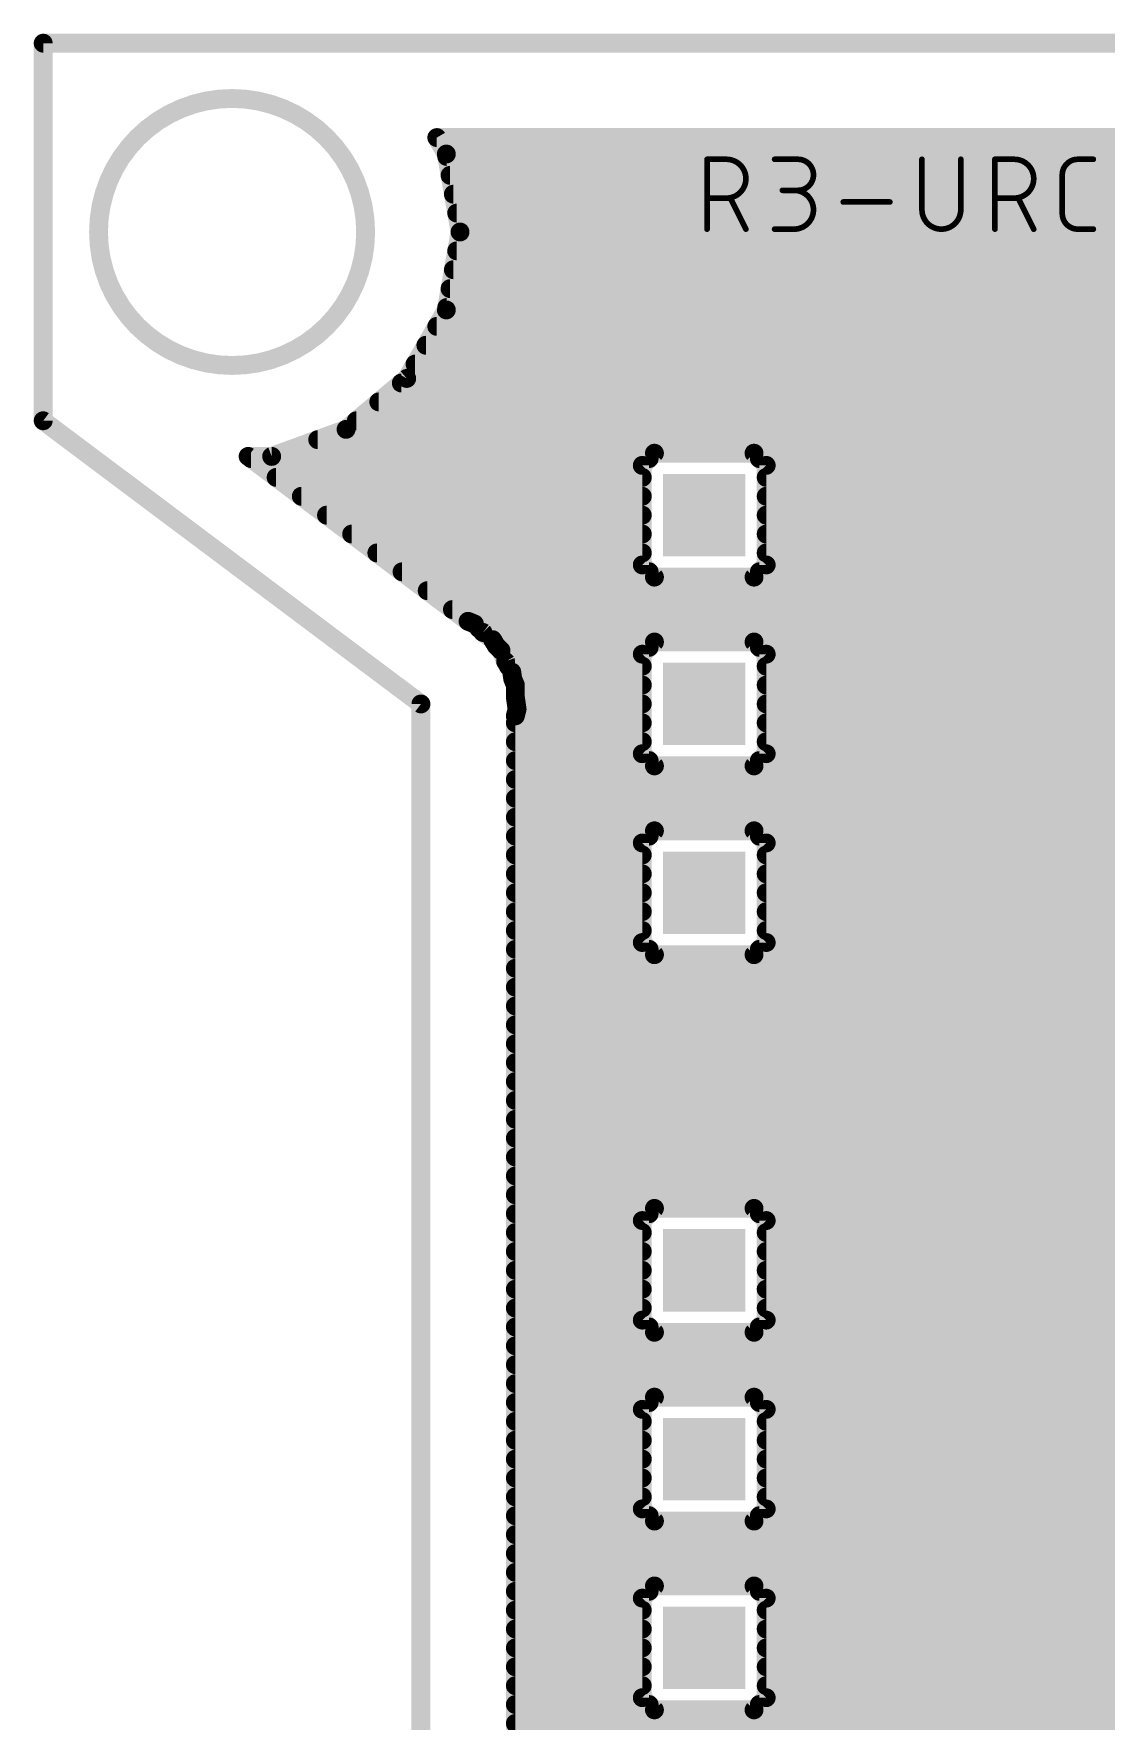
# Model space of a CAD drawing. Extents: x 0.8 to 2.76, y 1.74 to 3.8.
# Drawn here: x 0.795 to 1.363, y 2.861 to 3.755 of the extents above; entities that cross this region are included whole.
import ezdxf

# ---------------------------------------------------------------- set-up
doc = ezdxf.new("R2010")
doc.units = 0
for name, color, linetype in [('1', 14, 'CONTINUOUS'), ('17', 94, 'CONTINUOUS'), ('20', 30, 'CONTINUOUS'), ('21', 250, 'CONTINUOUS')]:
    doc.layers.add(name, color=color, linetype=linetype)

# ---------------------------------------------------------------- blocks, each defined once
blk = doc.blocks.new('SQUAREP')
blk.add_solid([(-0.5, -0.5), (0.5, -0.5), (-0.5, 0.5), (0.5, 0.5)])

msp = doc.modelspace()

# ---------------------------------------------------------------- linework, layer by layer
at = {"layer": '1', "const_width": 0.01}
for points in [[(1.013431, 3.691285), (1.008399, 3.7)], [(1.008399, 3.7), (1.929358, 3.7)], [(1.020711, 3.65), (1.013431, 3.691285)], [(1.013431, 3.691285), (1.013431, 3.691285)], [(1.013657, 3.69), (1.923585, 3.69)], [(1.015421, 3.68), (1.917911, 3.68)], [(1.017184, 3.67), (1.915231, 3.67)], [(1.018947, 3.66), (1.912552, 3.66)], [(1.013431, 3.608715), (1.02071, 3.65)], [(1.02071, 3.65), (1.020711, 3.65)], [(1.020711, 3.65), (1.910906, 3.65)], [(1.018947, 3.64), (1.910906, 3.64)], [(1.017184, 3.63), (1.910906, 3.63)], [(1.015421, 3.62), (1.912636, 3.62)], [(0.99247, 3.572409), (1.013431, 3.608715)], [(1.013657, 3.61), (1.915315, 3.61)], [(1.008399, 3.6), (1.917995, 3.6)], [(1.002626, 3.59), (1.923766, 3.59)], [(0.996852, 3.58), (1.92954, 3.58)], [(0.960355, 3.545462), (0.99247, 3.572409)], [(0.989599, 3.57), (1.937962, 3.57)], [(0.977681, 3.56), (1.947962, 3.56)], [(0.920961, 3.531123), (0.960355, 3.545461)], [(0.960355, 3.545461), (0.960355, 3.545462)], [(0.965764, 3.55), (1.963008, 3.55)], [(0.94535, 3.54), (1.603567, 3.54)], [(1.024958, 3.443781), (0.908502, 3.531123)], [(0.908502, 3.531123), (0.920961, 3.531123)], [(0.91, 3.53), (1.120822, 3.53)], [(1.123633, 3.532811), (1.117189, 3.526367)], [(1.117189, 3.526367), (1.117189, 3.473633)], [(1.176367, 3.532811), (1.123633, 3.532811)], [(1.182811, 3.526367), (1.176367, 3.532811)], [(1.179178, 3.53), (1.603567, 3.53)], [(1.182811, 3.473633), (1.182811, 3.526367)], [(0.923333, 3.52), (1.117189, 3.52)], [(1.182811, 3.52), (1.603567, 3.52)], [(0.936666, 3.51), (1.117189, 3.51)], [(1.182811, 3.51), (1.603567, 3.51)], [(0.95, 3.5), (1.117189, 3.5)], [(1.182811, 3.5), (1.603567, 3.5)], [(0.963333, 3.49), (1.117189, 3.49)], [(1.182811, 3.49), (1.603567, 3.49)], [(0.976666, 3.48), (1.117189, 3.48)], [(1.117189, 3.473633), (1.123633, 3.467189)], [(1.176367, 3.467189), (1.182811, 3.473633)], [(1.182811, 3.48), (1.603567, 3.48)], [(0.99, 3.47), (1.120821, 3.47)], [(1.123633, 3.467189), (1.176367, 3.467189)], [(1.179178, 3.47), (1.603567, 3.47)], [(1.003333, 3.46), (2.147661, 3.46)], [(1.016666, 3.45), (2.147661, 3.45)], [(1.028323, 3.442388), (1.024958, 3.443781)], [(1.032842, 3.437868), (1.028323, 3.442388)], [(1.030711, 3.44), (2.147661, 3.44)], [(1.037956, 3.434033), (1.032842, 3.437868)], [(1.039812, 3.430898), (1.037956, 3.434033)], [(1.042388, 3.428323), (1.039812, 3.430898)], [(1.040711, 3.43), (1.120822, 3.43)], [(1.044834, 3.422417), (1.042388, 3.428323)], [(1.123633, 3.432811), (1.117189, 3.426367)], [(1.176367, 3.432811), (1.123633, 3.432811)], [(1.182811, 3.426367), (1.176367, 3.432811)], [(1.179178, 3.43), (2.147661, 3.43)], [(1.048091, 3.416917), (1.044834, 3.422417)], [(1.046265, 3.42), (1.117189, 3.42)], [(1.117189, 3.426367), (1.117189, 3.373633)], [(1.182811, 3.373633), (1.182811, 3.426367)], [(1.182811, 3.42), (2.147661, 3.42)], [(1.048606, 3.413311), (1.048091, 3.416917)], [(1.05, 3.409946), (1.048606, 3.413311)], [(1.049977, 3.41), (1.117189, 3.41)], [(1.05, 3.403553), (1.05, 3.409946)], [(1.182811, 3.41), (2.147661, 3.41)], [(1.050904, 3.397225), (1.05, 3.403553)], [(1.05, 3.393697), (1.050904, 3.397225)], [(1.05, 2.414), (1.05, 3.393697)], [(1.050508, 3.4), (1.117189, 3.4)], [(1.182811, 3.4), (2.147661, 3.4)], [(1.05, 3.39), (1.117189, 3.39)], [(1.182811, 3.39), (2.153499, 3.39)], [(1.05, 3.38), (1.117189, 3.38)], [(1.182811, 3.38), (2.342538, 3.38)], [(1.05, 3.37), (1.120821, 3.37)], [(1.117189, 3.373633), (1.123633, 3.367189)], [(1.123633, 3.367189), (1.176367, 3.367189)], [(1.176367, 3.367189), (1.182811, 3.373633)], [(1.179178, 3.37), (2.347554, 3.37)], [(1.05, 3.36), (2.353328, 3.36)], [(1.05, 3.35), (2.360718, 3.35)], [(1.05, 3.34), (2.370718, 3.34)], [(1.05, 3.33), (1.120822, 3.33)], [(1.123633, 3.332811), (1.117189, 3.326367)], [(1.176367, 3.332811), (1.123633, 3.332811)], [(1.182811, 3.326367), (1.176367, 3.332811)], [(1.179178, 3.33), (1.820822, 3.33)], [(1.117189, 3.326367), (1.117189, 3.273633)], [(1.182811, 3.273633), (1.182811, 3.326367)], [(1.05, 3.32), (1.117189, 3.32)], [(1.182811, 3.32), (1.817189, 3.32)], [(1.05, 3.31), (1.117189, 3.31)], [(1.182811, 3.31), (1.817189, 3.31)], [(1.05, 3.3), (1.117189, 3.3)], [(1.182811, 3.3), (1.817189, 3.3)], [(1.05, 3.29), (1.117189, 3.29)], [(1.182811, 3.29), (1.817189, 3.29)], [(1.05, 3.28), (1.117189, 3.28)], [(1.182811, 3.28), (1.817189, 3.28)], [(1.05, 3.27), (1.120821, 3.27)], [(1.117189, 3.273633), (1.123633, 3.267189)], [(1.123633, 3.267189), (1.176367, 3.267189)], [(1.176367, 3.267189), (1.182811, 3.273633)], [(1.179178, 3.27), (1.820821, 3.27)], [(1.05, 3.26), (2.189394, 3.26)], [(1.05, 3.25), (2.189394, 3.25)], [(1.05, 3.24), (2.189394, 3.24)], [(1.05, 3.23), (1.820822, 3.23)], [(1.05, 3.22), (1.817189, 3.22)], [(1.05, 3.21), (1.817189, 3.21)], [(1.05, 3.2), (1.817189, 3.2)], [(1.05, 3.19), (1.817189, 3.19)], [(1.05, 3.18), (1.817189, 3.18)], [(1.05, 3.17), (1.820821, 3.17)], [(1.05, 3.16), (2.55, 3.16)], [(1.05, 3.15), (2.55, 3.15)], [(1.05, 3.14), (2.55, 3.14)], [(1.123633, 3.132811), (1.117189, 3.126367)], [(1.176367, 3.132811), (1.123633, 3.132811)], [(1.182811, 3.126367), (1.176367, 3.132811)], [(1.05, 3.13), (1.120822, 3.13)], [(1.117189, 3.126367), (1.117189, 3.073633)], [(1.179178, 3.13), (1.820822, 3.13)], [(1.182811, 3.073633), (1.182811, 3.126367)], [(1.05, 3.12), (1.117189, 3.12)], [(1.182811, 3.12), (1.817189, 3.12)], [(1.05, 3.11), (1.117189, 3.11)], [(1.182811, 3.11), (1.817189, 3.11)], [(1.05, 3.1), (1.117189, 3.1)], [(1.182811, 3.1), (1.817189, 3.1)], [(1.05, 3.09), (1.117189, 3.09)], [(1.182811, 3.09), (1.817189, 3.09)], [(1.05, 3.08), (1.117189, 3.08)], [(1.182811, 3.08), (1.817189, 3.08)], [(1.05, 3.07), (1.120821, 3.07)], [(1.117189, 3.073633), (1.123633, 3.067189)], [(1.176367, 3.067189), (1.182811, 3.073633)], [(1.179178, 3.07), (1.820821, 3.07)], [(1.123633, 3.067189), (1.176367, 3.067189)], [(1.05, 3.06), (2.189394, 3.06)], [(1.05, 3.05), (2.189394, 3.05)], [(1.05, 3.04), (2.189394, 3.04)], [(1.05, 3.03), (1.120822, 3.03)], [(1.123633, 3.032811), (1.117189, 3.026367)], [(1.117189, 3.026367), (1.117189, 2.973633)], [(1.176367, 3.032811), (1.123633, 3.032811)], [(1.182811, 3.026367), (1.176367, 3.032811)], [(1.179178, 3.03), (1.820822, 3.03)], [(1.182811, 2.973633), (1.182811, 3.026367)], [(1.05, 3.02), (1.117189, 3.02)], [(1.182811, 3.02), (1.817189, 3.02)], [(1.05, 3.01), (1.117189, 3.01)], [(1.182811, 3.01), (1.790201, 3.01)], [(1.05, 3), (1.117189, 3)], [(1.182811, 3), (1.786, 3)], [(1.05, 2.99), (1.117189, 2.99)], [(1.182811, 2.99), (1.786, 2.99)], [(1.05, 2.98), (1.117189, 2.98)], [(1.117189, 2.973633), (1.123633, 2.967189)], [(1.176367, 2.967189), (1.182811, 2.973633)], [(1.182811, 2.98), (1.786, 2.98)], [(1.05, 2.97), (1.120821, 2.97)], [(1.123633, 2.967189), (1.176367, 2.967189)], [(1.179178, 2.97), (1.786, 2.97)], [(1.05, 2.96), (1.786, 2.96)], [(1.05, 2.95), (1.786, 2.95)], [(1.05, 2.94), (1.786, 2.94)], [(1.05, 2.93), (1.120822, 2.93)], [(1.123633, 2.932811), (1.117189, 2.926367)], [(1.176367, 2.932811), (1.123633, 2.932811)], [(1.182811, 2.926367), (1.176367, 2.932811)], [(1.179178, 2.93), (1.786, 2.93)], [(1.05, 2.92), (1.117189, 2.92)], [(1.117189, 2.926367), (1.117189, 2.873633)], [(1.182811, 2.873633), (1.182811, 2.926367)], [(1.182811, 2.92), (1.786, 2.92)], [(1.05, 2.91), (1.117189, 2.91)], [(1.182811, 2.91), (1.786, 2.91)], [(1.05, 2.9), (1.117189, 2.9)], [(1.182811, 2.9), (1.786, 2.9)], [(1.05, 2.89), (1.117189, 2.89)], [(1.182811, 2.89), (1.786, 2.89)], [(1.05, 2.88), (1.117189, 2.88)], [(1.117189, 2.873633), (1.123633, 2.867189)], [(1.176367, 2.867189), (1.182811, 2.873633)], [(1.182811, 2.88), (1.786, 2.88)], [(1.05, 2.87), (1.120821, 2.87)], [(1.123633, 2.867189), (1.176367, 2.867189)], [(1.179178, 2.87), (1.786, 2.87)], [(1.05, 2.86), (1.786, 2.86)]]:
    msp.add_lwpolyline(points, dxfattribs=at)
at = {"layer": '1', "const_width": 0.005}
for points in [[(1.010564, 3.70125, 1), (1.006234, 3.69875)], [(1.008399, 3.7025, 1), (1.008399, 3.6975)], [(1.015893, 3.691719, 1), (1.010969, 3.690851)], [(1.015931, 3.691285, 1), (1.010931, 3.691285)], [(1.010931, 3.691285, 1), (1.015931, 3.691285)], [(1.013657, 3.6925, 1), (1.013657, 3.6875)], [(1.011266, 3.690035, 1), (1.015596, 3.692535)], [(1.015421, 3.6825, 1), (1.015421, 3.6775)], [(1.017184, 3.6725, 1), (1.017184, 3.6675)], [(1.018947, 3.6625, 1), (1.018947, 3.6575)], [(1.02071, 3.6525, 1), (1.02071, 3.6475)], [(1.020711, 3.6525, 1), (1.020711, 3.6475)], [(1.023172, 3.649566, 1), (1.018248, 3.650434)], [(1.018248, 3.649566, 1), (1.023173, 3.650434)], [(1.020711, 3.6475, 1), (1.020711, 3.6525)], [(1.018947, 3.6425, 1), (1.018947, 3.6375)], [(1.017184, 3.6325, 1), (1.017184, 3.6275)], [(1.015421, 3.6225, 1), (1.015421, 3.6175)], [(1.010969, 3.609149, 1), (1.015893, 3.60828)], [(1.013657, 3.6125, 1), (1.013657, 3.6075)], [(1.015596, 3.607465, 1), (1.011266, 3.609965)], [(1.008399, 3.6025, 1), (1.008399, 3.5975)], [(1.002626, 3.5925, 1), (1.002626, 3.5875)], [(0.996852, 3.5825, 1), (0.996852, 3.5775)], [(0.990305, 3.573659, 1), (0.994635, 3.571159)], [(0.994077, 3.570494, 1), (0.990863, 3.574324)], [(0.989599, 3.5725, 1), (0.989599, 3.5675)], [(0.977681, 3.5625, 1), (0.977681, 3.5575)], [(0.962855, 3.545462, 1), (0.957855, 3.545462)], [(0.958748, 3.547377, 1), (0.961962, 3.543547)], [(0.96121, 3.543112, 1), (0.9595, 3.547811)], [(0.965764, 3.5525, 1), (0.965764, 3.5475)], [(0.94535, 3.5425, 1), (0.94535, 3.5375)], [(0.957855, 3.545461, 1), (0.962855, 3.545461)], [(0.910002, 3.533123, 1), (0.907002, 3.529123)], [(0.908502, 3.533623, 1), (0.908502, 3.528623)], [(0.91, 3.5325, 1), (0.91, 3.5275)], [(0.920106, 3.533473, 1), (0.921816, 3.528774)], [(0.920961, 3.528623, 1), (0.920961, 3.533623)], [(1.119689, 3.526367, 1), (1.114689, 3.526367)], [(1.120822, 3.5275, 1), (1.120822, 3.5325)], [(1.123633, 3.535311, 1), (1.123633, 3.530311)], [(1.1254, 3.531043, 1), (1.121865, 3.534579)], [(1.178135, 3.534579, 1), (1.1746, 3.531043)], [(1.176367, 3.530311, 1), (1.176367, 3.535311)], [(1.179178, 3.5325, 1), (1.179178, 3.5275)], [(1.185311, 3.526367, 1), (1.180311, 3.526367)], [(0.923333, 3.5225, 1), (0.923333, 3.5175)], [(1.115421, 3.528135, 1), (1.118957, 3.5246)], [(1.117189, 3.5175, 1), (1.117189, 3.5225)], [(1.182811, 3.5225, 1), (1.182811, 3.5175)], [(1.181043, 3.5246, 1), (1.184579, 3.528135)], [(0.936666, 3.5125, 1), (0.936666, 3.5075)], [(1.117189, 3.5075, 1), (1.117189, 3.5125)], [(1.182811, 3.5125, 1), (1.182811, 3.5075)], [(0.95, 3.5025, 1), (0.95, 3.4975)], [(1.117189, 3.4975, 1), (1.117189, 3.5025)], [(1.182811, 3.5025, 1), (1.182811, 3.4975)], [(0.963333, 3.4925, 1), (0.963333, 3.4875)], [(1.117189, 3.4875, 1), (1.117189, 3.4925)], [(1.182811, 3.4925, 1), (1.182811, 3.4875)], [(0.976666, 3.4825, 1), (0.976666, 3.4775)], [(1.118957, 3.4754, 1), (1.115421, 3.471865)], [(1.117189, 3.4775, 1), (1.117189, 3.4825)], [(1.182811, 3.4825, 1), (1.182811, 3.4775)], [(1.184579, 3.471865, 1), (1.181043, 3.4754)], [(0.99, 3.4725, 1), (0.99, 3.4675)], [(1.114689, 3.473633, 1), (1.119689, 3.473633)], [(1.120821, 3.4675, 1), (1.120821, 3.4725)], [(1.123633, 3.469689, 1), (1.123633, 3.464689)], [(1.121865, 3.465421, 1), (1.1254, 3.468957)], [(1.1746, 3.468957, 1), (1.178135, 3.465421)], [(1.176367, 3.464689, 1), (1.176367, 3.469689)], [(1.179178, 3.4725, 1), (1.179178, 3.4675)], [(1.180311, 3.473633, 1), (1.185311, 3.473633)], [(1.003333, 3.4625, 1), (1.003333, 3.4575)], [(1.016666, 3.4525, 1), (1.016666, 3.4475)], [(1.025914, 3.446091, 1), (1.024001, 3.441472)], [(1.023458, 3.441781, 1), (1.026458, 3.445781)], [(1.030091, 3.444156, 1), (1.026555, 3.44062)], [(1.027366, 3.440078, 1), (1.029279, 3.444698)], [(1.030711, 3.4425, 1), (1.030711, 3.4375)], [(1.034342, 3.439868, 1), (1.031342, 3.435868)], [(1.031074, 3.4361, 1), (1.03461, 3.439636)], [(1.040108, 3.435306, 1), (1.035805, 3.432759)], [(1.036456, 3.432033, 1), (1.039456, 3.436033)], [(1.04158, 3.432666, 1), (1.038045, 3.42913)], [(1.037661, 3.429624, 1), (1.041963, 3.432172)], [(1.040711, 3.4325, 1), (1.040711, 3.4275)], [(1.044698, 3.429279, 1), (1.040078, 3.427366)], [(1.04062, 3.426555, 1), (1.044156, 3.430091)], [(1.120822, 3.4275, 1), (1.120822, 3.4325)], [(1.123633, 3.435311, 1), (1.123633, 3.430311)], [(1.1254, 3.431043, 1), (1.121865, 3.434579)], [(1.178135, 3.434579, 1), (1.1746, 3.431043)], [(1.176367, 3.430311, 1), (1.176367, 3.435311)], [(1.179178, 3.4325, 1), (1.179178, 3.4275)], [(1.046985, 3.423691, 1), (1.042683, 3.421143)], [(1.042524, 3.42146, 1), (1.047144, 3.423374)], [(1.046265, 3.4225, 1), (1.046265, 3.4175)], [(1.119689, 3.426367, 1), (1.114689, 3.426367)], [(1.115421, 3.428135, 1), (1.118957, 3.4246)], [(1.117189, 3.4175, 1), (1.117189, 3.4225)], [(1.185311, 3.426367, 1), (1.180311, 3.426367)], [(1.182811, 3.4225, 1), (1.182811, 3.4175)], [(1.181043, 3.4246, 1), (1.184579, 3.428135)], [(1.050566, 3.41727, 1), (1.045616, 3.416563)], [(1.04594, 3.415643, 1), (1.050242, 3.41819)], [(1.050915, 3.414268, 1), (1.046296, 3.412354)], [(1.046131, 3.412957, 1), (1.051081, 3.413664)], [(1.049977, 3.4125, 1), (1.049977, 3.4075)], [(1.0525, 3.409946, 1), (1.0475, 3.409946)], [(1.117189, 3.4075, 1), (1.117189, 3.4125)], [(1.182811, 3.4125, 1), (1.182811, 3.4075)], [(1.052475, 3.403907, 1), (1.047525, 3.4032)], [(1.0475, 3.403553, 1), (1.0525, 3.403553)], [(1.04769, 3.408989, 1), (1.05231, 3.410902)], [(1.0525, 3.393697, 1), (1.0475, 3.393697)], [(1.047578, 3.394317, 1), (1.052422, 3.393076)], [(1.050508, 3.4025, 1), (1.050508, 3.3975)], [(1.048429, 3.396872, 1), (1.053379, 3.397579)], [(1.053326, 3.396605, 1), (1.048482, 3.397846)], [(1.117189, 3.3975, 1), (1.117189, 3.4025)], [(1.182811, 3.4025, 1), (1.182811, 3.3975)], [(1.05, 3.3925, 1), (1.05, 3.3875)], [(1.117189, 3.3875, 1), (1.117189, 3.3925)], [(1.182811, 3.3925, 1), (1.182811, 3.3875)], [(1.05, 3.3825, 1), (1.05, 3.3775)], [(1.117189, 3.3775, 1), (1.117189, 3.3825)], [(1.182811, 3.3825, 1), (1.182811, 3.3775)], [(1.05, 3.3725, 1), (1.05, 3.3675)], [(1.118957, 3.3754, 1), (1.115421, 3.371865)], [(1.114689, 3.373633, 1), (1.119689, 3.373633)], [(1.120821, 3.3675, 1), (1.120821, 3.3725)], [(1.123633, 3.369689, 1), (1.123633, 3.364689)], [(1.121865, 3.365421, 1), (1.1254, 3.368957)], [(1.1746, 3.368957, 1), (1.178135, 3.365421)], [(1.176367, 3.364689, 1), (1.176367, 3.369689)], [(1.179178, 3.3725, 1), (1.179178, 3.3675)], [(1.180311, 3.373633, 1), (1.185311, 3.373633)], [(1.184579, 3.371865, 1), (1.181043, 3.3754)], [(1.05, 3.3625, 1), (1.05, 3.3575)], [(1.05, 3.3525, 1), (1.05, 3.3475)], [(1.05, 3.3425, 1), (1.05, 3.3375)], [(1.05, 3.3325, 1), (1.05, 3.3275)], [(1.120822, 3.3275, 1), (1.120822, 3.3325)], [(1.123633, 3.335311, 1), (1.123633, 3.330311)], [(1.1254, 3.331043, 1), (1.121865, 3.334579)], [(1.178135, 3.334579, 1), (1.1746, 3.331043)], [(1.176367, 3.330311, 1), (1.176367, 3.335311)], [(1.179178, 3.3325, 1), (1.179178, 3.3275)], [(1.119689, 3.326367, 1), (1.114689, 3.326367)], [(1.115421, 3.328135, 1), (1.118957, 3.3246)], [(1.185311, 3.326367, 1), (1.180311, 3.326367)], [(1.181043, 3.3246, 1), (1.184579, 3.328135)], [(1.05, 3.3225, 1), (1.05, 3.3175)], [(1.117189, 3.3175, 1), (1.117189, 3.3225)], [(1.182811, 3.3225, 1), (1.182811, 3.3175)], [(1.05, 3.3125, 1), (1.05, 3.3075)], [(1.117189, 3.3075, 1), (1.117189, 3.3125)], [(1.182811, 3.3125, 1), (1.182811, 3.3075)], [(1.05, 3.3025, 1), (1.05, 3.2975)], [(1.117189, 3.2975, 1), (1.117189, 3.3025)], [(1.182811, 3.3025, 1), (1.182811, 3.2975)], [(1.05, 3.2925, 1), (1.05, 3.2875)], [(1.117189, 3.2875, 1), (1.117189, 3.2925)], [(1.182811, 3.2925, 1), (1.182811, 3.2875)], [(1.05, 3.2825, 1), (1.05, 3.2775)], [(1.117189, 3.2775, 1), (1.117189, 3.2825)], [(1.182811, 3.2825, 1), (1.182811, 3.2775)], [(1.05, 3.2725, 1), (1.05, 3.2675)], [(1.118957, 3.2754, 1), (1.115421, 3.271865)], [(1.114689, 3.273633, 1), (1.119689, 3.273633)], [(1.120821, 3.2675, 1), (1.120821, 3.2725)], [(1.123633, 3.269689, 1), (1.123633, 3.264689)], [(1.176367, 3.264689, 1), (1.176367, 3.269689)], [(1.179178, 3.2725, 1), (1.179178, 3.2675)], [(1.180311, 3.273633, 1), (1.185311, 3.273633)], [(1.184579, 3.271865, 1), (1.181043, 3.2754)], [(1.05, 3.2625, 1), (1.05, 3.2575)], [(1.121865, 3.265421, 1), (1.1254, 3.268957)], [(1.1746, 3.268957, 1), (1.178135, 3.265421)], [(1.05, 3.2525, 1), (1.05, 3.2475)], [(1.05, 3.2425, 1), (1.05, 3.2375)], [(1.05, 3.2325, 1), (1.05, 3.2275)], [(1.05, 3.2225, 1), (1.05, 3.2175)], [(1.05, 3.2125, 1), (1.05, 3.2075)], [(1.05, 3.2025, 1), (1.05, 3.1975)], [(1.05, 3.1925, 1), (1.05, 3.1875)], [(1.05, 3.1825, 1), (1.05, 3.1775)], [(1.05, 3.1725, 1), (1.05, 3.1675)], [(1.05, 3.1625, 1), (1.05, 3.1575)], [(1.05, 3.1525, 1), (1.05, 3.1475)], [(1.05, 3.1425, 1), (1.05, 3.1375)], [(1.123633, 3.135311, 1), (1.123633, 3.130311)], [(1.1254, 3.131043, 1), (1.121865, 3.134579)], [(1.178135, 3.134579, 1), (1.1746, 3.131043)], [(1.176367, 3.130311, 1), (1.176367, 3.135311)], [(1.05, 3.1325, 1), (1.05, 3.1275)], [(1.119689, 3.126367, 1), (1.114689, 3.126367)], [(1.115421, 3.128135, 1), (1.118957, 3.1246)], [(1.120822, 3.1275, 1), (1.120822, 3.1325)], [(1.179178, 3.1325, 1), (1.179178, 3.1275)], [(1.185311, 3.126367, 1), (1.180311, 3.126367)], [(1.181043, 3.1246, 1), (1.184579, 3.128135)], [(1.05, 3.1225, 1), (1.05, 3.1175)], [(1.117189, 3.1175, 1), (1.117189, 3.1225)], [(1.182811, 3.1225, 1), (1.182811, 3.1175)], [(1.05, 3.1125, 1), (1.05, 3.1075)], [(1.117189, 3.1075, 1), (1.117189, 3.1125)], [(1.182811, 3.1125, 1), (1.182811, 3.1075)], [(1.05, 3.1025, 1), (1.05, 3.0975)], [(1.117189, 3.0975, 1), (1.117189, 3.1025)], [(1.182811, 3.1025, 1), (1.182811, 3.0975)], [(1.05, 3.0925, 1), (1.05, 3.0875)], [(1.117189, 3.0875, 1), (1.117189, 3.0925)], [(1.182811, 3.0925, 1), (1.182811, 3.0875)], [(1.05, 3.0825, 1), (1.05, 3.0775)], [(1.117189, 3.0775, 1), (1.117189, 3.0825)], [(1.182811, 3.0825, 1), (1.182811, 3.0775)], [(1.05, 3.0725, 1), (1.05, 3.0675)], [(1.118957, 3.0754, 1), (1.115421, 3.071865)], [(1.114689, 3.073633, 1), (1.119689, 3.073633)], [(1.120821, 3.0675, 1), (1.120821, 3.0725)], [(1.179178, 3.0725, 1), (1.179178, 3.0675)], [(1.180311, 3.073633, 1), (1.185311, 3.073633)], [(1.184579, 3.071865, 1), (1.181043, 3.0754)], [(1.123633, 3.069689, 1), (1.123633, 3.064689)], [(1.121865, 3.065421, 1), (1.1254, 3.068957)], [(1.1746, 3.068957, 1), (1.178135, 3.065421)], [(1.176367, 3.064689, 1), (1.176367, 3.069689)], [(1.05, 3.0625, 1), (1.05, 3.0575)], [(1.05, 3.0525, 1), (1.05, 3.0475)], [(1.05, 3.0425, 1), (1.05, 3.0375)], [(1.05, 3.0325, 1), (1.05, 3.0275)], [(1.119689, 3.026367, 1), (1.114689, 3.026367)], [(1.115421, 3.028135, 1), (1.118957, 3.0246)], [(1.120822, 3.0275, 1), (1.120822, 3.0325)], [(1.123633, 3.035311, 1), (1.123633, 3.030311)], [(1.1254, 3.031043, 1), (1.121865, 3.034579)], [(1.178135, 3.034579, 1), (1.1746, 3.031043)], [(1.176367, 3.030311, 1), (1.176367, 3.035311)], [(1.179178, 3.0325, 1), (1.179178, 3.0275)], [(1.185311, 3.026367, 1), (1.180311, 3.026367)], [(1.181043, 3.0246, 1), (1.184579, 3.028135)], [(1.05, 3.0225, 1), (1.05, 3.0175)], [(1.117189, 3.0175, 1), (1.117189, 3.0225)], [(1.182811, 3.0225, 1), (1.182811, 3.0175)], [(1.05, 3.0125, 1), (1.05, 3.0075)], [(1.117189, 3.0075, 1), (1.117189, 3.0125)], [(1.182811, 3.0125, 1), (1.182811, 3.0075)], [(1.05, 3.0025, 1), (1.05, 2.9975)], [(1.117189, 2.9975, 1), (1.117189, 3.0025)], [(1.182811, 3.0025, 1), (1.182811, 2.9975)], [(1.05, 2.9925, 1), (1.05, 2.9875)], [(1.117189, 2.9875, 1), (1.117189, 2.9925)], [(1.182811, 2.9925, 1), (1.182811, 2.9875)], [(1.05, 2.9825, 1), (1.05, 2.9775)], [(1.118957, 2.9754, 1), (1.115421, 2.971865)], [(1.117189, 2.9775, 1), (1.117189, 2.9825)], [(1.182811, 2.9825, 1), (1.182811, 2.9775)], [(1.184579, 2.971865, 1), (1.181043, 2.9754)], [(1.05, 2.9725, 1), (1.05, 2.9675)], [(1.114689, 2.973633, 1), (1.119689, 2.973633)], [(1.120821, 2.9675, 1), (1.120821, 2.9725)], [(1.123633, 2.969689, 1), (1.123633, 2.964689)], [(1.121865, 2.965421, 1), (1.1254, 2.968957)], [(1.1746, 2.968957, 1), (1.178135, 2.965421)], [(1.176367, 2.964689, 1), (1.176367, 2.969689)], [(1.179178, 2.9725, 1), (1.179178, 2.9675)], [(1.180311, 2.973633, 1), (1.185311, 2.973633)], [(1.05, 2.9625, 1), (1.05, 2.9575)], [(1.05, 2.9525, 1), (1.05, 2.9475)], [(1.05, 2.9425, 1), (1.05, 2.9375)], [(1.05, 2.9325, 1), (1.05, 2.9275)], [(1.120822, 2.9275, 1), (1.120822, 2.9325)], [(1.123633, 2.935311, 1), (1.123633, 2.930311)], [(1.1254, 2.931043, 1), (1.121865, 2.934579)], [(1.178135, 2.934579, 1), (1.1746, 2.931043)], [(1.176367, 2.930311, 1), (1.176367, 2.935311)], [(1.179178, 2.9325, 1), (1.179178, 2.9275)], [(1.05, 2.9225, 1), (1.05, 2.9175)], [(1.119689, 2.926367, 1), (1.114689, 2.926367)], [(1.115421, 2.928135, 1), (1.118957, 2.9246)], [(1.117189, 2.9175, 1), (1.117189, 2.9225)], [(1.185311, 2.926367, 1), (1.180311, 2.926367)], [(1.182811, 2.9225, 1), (1.182811, 2.9175)], [(1.181043, 2.9246, 1), (1.184579, 2.928135)], [(1.05, 2.9125, 1), (1.05, 2.9075)], [(1.117189, 2.9075, 1), (1.117189, 2.9125)], [(1.182811, 2.9125, 1), (1.182811, 2.9075)], [(1.05, 2.9025, 1), (1.05, 2.8975)], [(1.117189, 2.8975, 1), (1.117189, 2.9025)], [(1.182811, 2.9025, 1), (1.182811, 2.8975)], [(1.05, 2.8925, 1), (1.05, 2.8875)], [(1.117189, 2.8875, 1), (1.117189, 2.8925)], [(1.182811, 2.8925, 1), (1.182811, 2.8875)], [(1.05, 2.8825, 1), (1.05, 2.8775)], [(1.118957, 2.8754, 1), (1.115421, 2.871865)], [(1.117189, 2.8775, 1), (1.117189, 2.8825)], [(1.182811, 2.8825, 1), (1.182811, 2.8775)], [(1.184579, 2.871865, 1), (1.181043, 2.8754)], [(1.05, 2.8725, 1), (1.05, 2.8675)], [(1.114689, 2.873633, 1), (1.119689, 2.873633)], [(1.120821, 2.8675, 1), (1.120821, 2.8725)], [(1.123633, 2.869689, 1), (1.123633, 2.864689)], [(1.121865, 2.865421, 1), (1.1254, 2.868957)], [(1.1746, 2.868957, 1), (1.178135, 2.865421)], [(1.176367, 2.864689, 1), (1.176367, 2.869689)], [(1.179178, 2.8725, 1), (1.179178, 2.8675)], [(1.180311, 2.873633, 1), (1.185311, 2.873633)], [(1.05, 2.8625, 1), (1.05, 2.8575)]]:
    msp.add_lwpolyline(points, format="xyb", dxfattribs=at)
at = {"layer": '20', "const_width": 0.01}
for points in [[(0.8, 3.75), (0.8, 3.55)], [(2.75, 3.75), (0.8, 3.75)], [(0.8, 3.55), (1, 3.4)], [(1, 3.4), (1, 2.15)]]:
    msp.add_lwpolyline(points, dxfattribs=at)
at = {"layer": '20'}
for points, const_width in [([(0.8025, 3.75, 1), (0.7975, 3.75)], 0.005), ([(0.8, 3.7525, 1), (0.8, 3.7475)], 0.005), ([(0.9, 3.579289, 1), (0.9, 3.720711, 1), (0.9, 3.579289)], 0.01), ([(0.8015, 3.552, 1), (0.7985, 3.548)], 0.005), ([(0.7975, 3.55, 1), (0.8025, 3.55)], 0.005), ([(1.0025, 3.4, 1), (0.9975, 3.4)], 0.005), ([(0.9985, 3.398, 1), (1.0015, 3.402)], 0.005)]:
    msp.add_lwpolyline(points, format="xyb", dxfattribs=dict(at, const_width=const_width))
at = {"layer": '21', "const_width": 0.003}
for points in [[(1.1515, 3.6515), (1.1515, 3.6885)], [(1.1515, 3.6885), (1.161778, 3.6885)], [(1.187275, 3.6885), (1.199609, 3.6885)], [(1.265275, 3.6885), (1.265275, 3.661778)], [(1.285831, 3.661778), (1.285831, 3.6885)], [(1.3039, 3.6515), (1.3039, 3.6885)], [(1.3039, 3.6885), (1.314177, 3.6885)], [(1.347796, 3.6885), (1.356018, 3.6885)], [(1.339573, 3.659722), (1.339573, 3.680278)], [(1.161778, 3.667944), (1.1515, 3.667944)], [(1.172055, 3.6515), (1.163833, 3.667944)], [(1.199609, 3.672055), (1.191386, 3.672055)], [(1.22362, 3.665889), (1.248286, 3.665889)], [(1.314177, 3.667944), (1.3039, 3.667944)], [(1.324455, 3.6515), (1.316233, 3.667944)], [(1.187275, 3.6515), (1.197553, 3.6515)], [(1.356018, 3.6515), (1.347796, 3.6515)]]:
    msp.add_lwpolyline(points, dxfattribs=at)
at = {"layer": '21'}
for points, const_width in [([(1.15225, 3.6885, 1), (1.15075, 3.6885)], 0.0015), ([(1.1515, 3.68925, 1), (1.1515, 3.68775)], 0.0015), ([(1.161778, 3.667944, 1), (1.161778, 3.6885)], 0.003), ([(1.161778, 3.68925, 1), (1.161778, 3.68775)], 0.0015), ([(1.161778, 3.68775, 1), (1.161778, 3.68925)], 0.0015), ([(1.187275, 3.68925, 1), (1.187275, 3.68775)], 0.0015), ([(1.199609, 3.672055, 1), (1.199609, 3.6885)], 0.003), ([(1.199609, 3.68925, 1), (1.199609, 3.68775)], 0.0015), ([(1.199609, 3.68775, 1), (1.199609, 3.68925)], 0.0015), ([(1.266025, 3.6885, 1), (1.264525, 3.6885)], 0.0015), ([(1.286581, 3.6885, 1), (1.285081, 3.6885)], 0.0015), ([(1.30465, 3.6885, 1), (1.30315, 3.6885)], 0.0015), ([(1.3039, 3.68925, 1), (1.3039, 3.68775)], 0.0015), ([(1.314177, 3.667944, 1), (1.314177, 3.6885)], 0.003), ([(1.314177, 3.68925, 1), (1.314177, 3.68775)], 0.0015), ([(1.314177, 3.68775, 1), (1.314177, 3.68925)], 0.0015), ([(1.347796, 3.6885, 0.414209), (1.339573, 3.680278)], 0.003), ([(1.347796, 3.68925, 1), (1.347796, 3.68775)], 0.0015), ([(1.347796, 3.68775, 1), (1.347796, 3.68925)], 0.0015), ([(1.356018, 3.68775, 1), (1.356018, 3.68925)], 0.0015), ([(1.340323, 3.680278, 1), (1.338823, 3.680278)], 0.0015), ([(1.338823, 3.680278, 1), (1.340323, 3.680278)], 0.0015), ([(1.1515, 3.668694, 1), (1.1515, 3.667194)], 0.0015), ([(1.161778, 3.668694, 1), (1.161778, 3.667194)], 0.0015), ([(1.161778, 3.667194, 1), (1.161778, 3.668694)], 0.0015), ([(1.164504, 3.66828, 1), (1.163162, 3.667609)], 0.0015), ([(1.191386, 3.672805, 1), (1.191386, 3.671305)], 0.0015), ([(1.197553, 3.6515, 1), (1.197553, 3.672055)], 0.003), ([(1.197553, 3.672805, 1), (1.197553, 3.671305)], 0.0015), ([(1.199609, 3.672805, 1), (1.199609, 3.671305)], 0.0015), ([(1.199609, 3.671305, 1), (1.199609, 3.672805)], 0.0015), ([(1.22362, 3.666639, 1), (1.22362, 3.665139)], 0.0015), ([(1.248286, 3.665139, 1), (1.248286, 3.666639)], 0.0015), ([(1.3039, 3.668694, 1), (1.3039, 3.667194)], 0.0015), ([(1.314177, 3.668694, 1), (1.314177, 3.667194)], 0.0015), ([(1.314177, 3.667194, 1), (1.314177, 3.668694)], 0.0015), ([(1.316904, 3.66828, 1), (1.315562, 3.667609)], 0.0015), ([(1.265275, 3.661778, 1), (1.28583, 3.661778)], 0.003), ([(1.266025, 3.661778, 1), (1.264525, 3.661778)], 0.0015), ([(1.264525, 3.661778, 1), (1.266025, 3.661778)], 0.0015), ([(1.28658, 3.661778, 1), (1.28508, 3.661778)], 0.0015), ([(1.285081, 3.661778, 1), (1.286581, 3.661778)], 0.0015), ([(1.339573, 3.659722, 0.414214), (1.347796, 3.6515)], 0.003), ([(1.340323, 3.659722, 1), (1.338823, 3.659722)], 0.0015), ([(1.338823, 3.659722, 1), (1.340323, 3.659722)], 0.0015), ([(1.15075, 3.6515, 1), (1.15225, 3.6515)], 0.0015), ([(1.171385, 3.651165, 1), (1.172726, 3.651835)], 0.0015), ([(1.187275, 3.65225, 1), (1.187275, 3.65075)], 0.0015), ([(1.197553, 3.65225, 1), (1.197553, 3.65075)], 0.0015), ([(1.197553, 3.65075, 1), (1.197553, 3.65225)], 0.0015), ([(1.30315, 3.6515, 1), (1.30465, 3.6515)], 0.0015), ([(1.323784, 3.651165, 1), (1.325126, 3.651835)], 0.0015), ([(1.347796, 3.65225, 1), (1.347796, 3.65075)], 0.0015), ([(1.347796, 3.65075, 1), (1.347796, 3.65225)], 0.0015), ([(1.356018, 3.65075, 1), (1.356018, 3.65225)], 0.0015)]:
    msp.add_lwpolyline(points, format="xyb", dxfattribs=dict(at, const_width=const_width))

# ---------------------------------------------------------------- block references
at = {"layer": '17', "xscale": 0.043622, "yscale": 0.043622, "rotation": 180}
for p in [(1.15, 3.5), (1.15, 3.5), (1.15, 3.4), (1.15, 3.4), (1.15, 3.3), (1.15, 3.3), (1.15, 3.2), (1.15, 3.2), (1.15, 3.1), (1.15, 3.1), (1.15, 3), (1.15, 3), (1.15, 2.9), (1.15, 2.9)]:
    msp.add_blockref('SQUAREP', p, dxfattribs=at)

doc.saveas('drawing.dxf')
